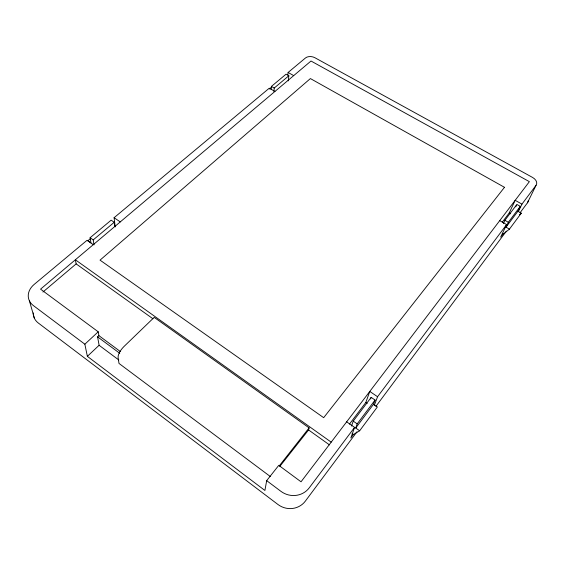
<?xml version="1.0" encoding="UTF-8"?>
<svg xmlns="http://www.w3.org/2000/svg" width="565" height="565" viewBox="0 0 565 565"><rect width="100%" height="100%" fill="white"/><g stroke="black" fill="none" stroke-linecap="round" stroke-linejoin="round"><path stroke-width="0.85" d="M271.115 89.454L271.412 86.41L286.06 74.177L288.856 75.759L288.256 80.894M273.891 91.452L274.237 88.027L288.856 75.759M287.818 75.032L288.115 72.461L305.481 57.969A6.829 4.442 8.5 0 1 314.91 57.729L532.576 177.452A7.663 5.205 21.5 0 1 536.037 185.334L527.463 202.814L520.09 212.708M120.331 351.522L98.903 335.638L98.225 331.803L40.553 289.146L311.004 61.02L529.377 181.655L301.032 481.797L278.778 465.341L266.673 480.645L264.914 490.469L87.363 356.346L84.856 344.205L33.328 305.538A18.871 14.683 -13.6 0 1 34.168 284.421L87.038 240.295L93.289 244.666M279.774 466.429L308.582 429.958L309.104 427.882L154.196 317.368L123.94 346.557A9.435 3.567 -52.1 0 0 118.113 357.497L118.989 363.422L270.282 476.5M351.536 426.045L353.231 421.123L371.163 397.379L375.068 400.041L373.472 404.307L355.724 428.023L359.658 430.777L377.349 406.962L373.472 404.307M346.649 421.829L354.58 427.373L350.851 437.946L353.422 434.499L359.658 430.777M355.724 428.023L357.193 423.884L375.068 400.041M349.46 424.124L365.823 402.492L369.778 391.432L377.561 396.722L374.305 405.345M370.591 398.947L371.163 397.379M503.429 223.443L504.905 220.301L516.883 204.438L520.28 206.352L517.907 211.268L506.021 227.158L509.439 229.129L521.29 213.182L517.907 211.268M502.356 222.052L509.213 212.984L515.181 200.314L521.954 204.127L536.037 185.334M499.721 220.64L506.607 224.595L500.647 237.131L503.394 233.444M506.021 227.158L508.345 222.278L520.28 206.352M515.753 206.811L516.509 205.229M518.515 211.232L521.954 204.127M279.463 465.631L309.104 427.882M356.953 431.822L305.375 501.091A19.563 18.864 27.4 0 1 277.98 504.51L38.251 322.975A18.306 14.45 -14.5 0 1 33.286 312.904M375.895 406.376L506.409 231.085M354.58 427.373L309.224 487.863A20.227 19.323 23.8 0 1 280.89 491.317L266.673 480.645M377.561 396.722L506.607 224.595M87.363 356.346L99.108 345.286L97.59 336.86L98.903 335.638M84.856 344.205L98.225 331.803M42.933 292.041L76.148 263.883L75.35 259.794L331.196 442.148M94.023 244.871L93.225 239.899L114.236 222.271L111.15 220.166L90.11 237.724L90.958 242.901L87.879 240.747L90.57 238.494M269.427 89.023L271.419 87.356M115.218 226.925L114.088 217.716L269.279 88.189L274.943 91.438M519.348 214.764L521.29 213.182M502.37 234.821L509.439 229.129M288.115 72.461L293.708 75.611M509.213 212.984L510.689 213.824M271.412 86.41L274.237 88.027M504.905 220.301L508.345 222.278M114.088 217.716L120.267 221.911M365.823 402.492L367.201 403.438M90.11 237.724L93.225 239.899M353.231 421.123L357.193 423.884M352.136 433.595L353.422 434.499M76.148 263.883L152.931 318.752M308.582 429.958L329.487 444.895M97.59 336.86L119.724 353.287M99.108 345.286L118.798 359.976M29.437 300.933L34.458 318.455M114.236 222.271L114.751 226.445M528.169 200.921A7.472 5.177 21.9 0 1 527.463 202.814M504.481 187.312L323.674 417.683L100.033 260.14L310.39 78.57L504.481 187.312"/></g></svg>
